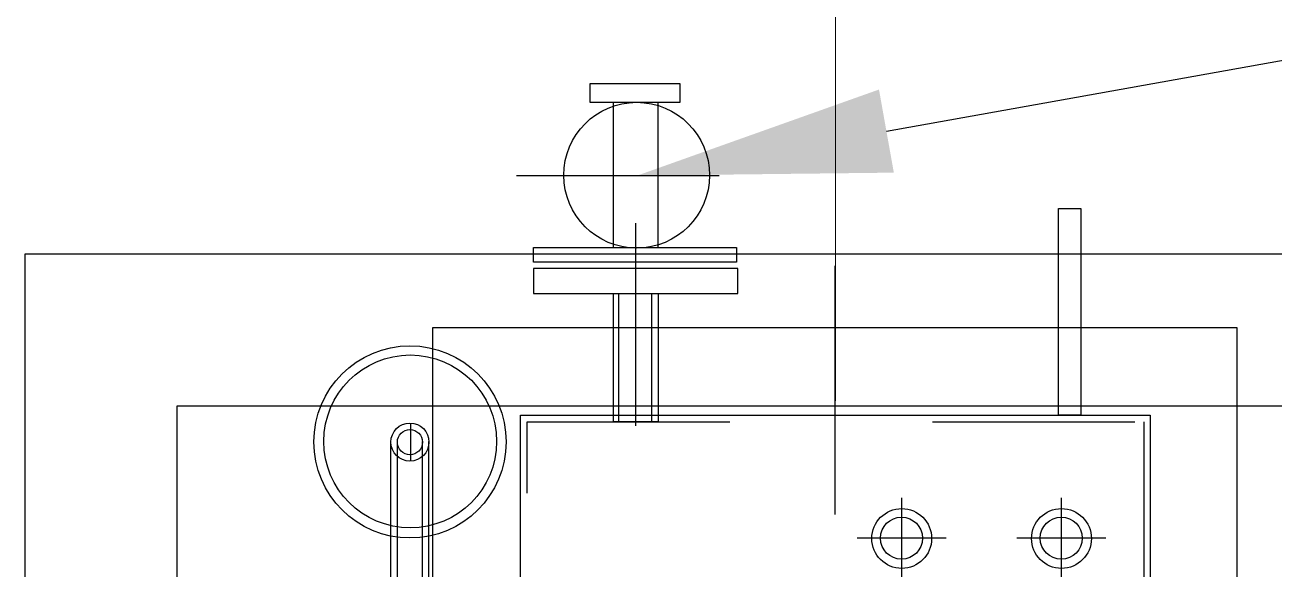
# Model space of a CAD drawing. Header units: metres. Extents: x 532643 to 533032, y 2673852 to 2674172.
# Drawn here: x 532833.125 to 532833.742, y 2674036.743 to 2674037.012 of the extents above; entities that cross this region are included whole.
import ezdxf

# ---------------------------------------------------------------- set-up
doc = ezdxf.new("R2010")
doc.units = ezdxf.units.M
doc.header["$MEASUREMENT"] = 0
doc.linetypes.add('CENTER2', pattern=[1.125, 0.75, -0.125, 0.125, -0.125])
doc.linetypes.add('PDF_IMPORT', pattern=[1, 0.8, -0.2])
doc.layers.add('IDT', color=7, linetype='Continuous')

# ---------------------------------------------------------------- blocks, each defined once
blk = doc.blocks.new('IDT')
at = {"layer": 'IDT', "color": 253, "linetype": 'CENTER2', "lineweight": 5, "ltscale": 0.5}
blk.add_line((27.00598, 20.55789), (27.00598, 21.85489), dxfattribs=at)
at = {"layer": 'IDT', "color": 7}
for p, q in [((27.40598, 20.86041), (27.40598, 21.66041)), ((26.60598, 20.86041), (27.40598, 20.86041))]:
    blk.add_line(p, q, dxfattribs=at)
at = {"layer": 'IDT', "color": 0, "linetype": 'PDF_IMPORT', "lineweight": 25, "ltscale": 0.153333}
blk.add_line((27.0063, 20.86626), (27.0063, 21.65456), dxfattribs=at)
at = {"layer": 'IDT', "color": 0, "lineweight": 25}
for p, q in [((26.80793, 20.89662), (26.80793, 21.62419)), ((27.20467, 21.62419), (27.20467, 20.89662)), ((26.85058, 20.93992), (26.85058, 21.5809)), ((27.16138, 21.5809), (27.16138, 20.93992)), ((27.20661, 21.07884), (27.20661, 20.95284)), ((27.22535, 21.07884), (27.22535, 20.95284)), ((27.20984, 21.07173), (27.20984, 20.95284)), ((27.22212, 21.07173), (27.22212, 20.95284)), ((27.21566, 20.94379), (27.21566, 20.96253)), ((27.09353, 20.87982), (27.09353, 20.94315)), ((27.09353, 20.94315), (27.1155, 20.94315)), ((27.09676, 20.87982), (27.09676, 20.94315)), ((27.11292, 20.94315), (27.11292, 20.87982)), ((27.1155, 20.94315), (27.1155, 20.87982)), ((27.16138, 20.93992), (26.85058, 20.93992)), ((26.88482, 20.83782), (26.88482, 20.93992)), ((26.88482, 20.93992), (26.89581, 20.93992)), ((26.89581, 20.93992), (26.89581, 20.83782)), ((27.20467, 20.89662), (26.80793, 20.89662)), ((27.15492, 20.87982), (27.05412, 20.87982)), ((27.05412, 20.87982), (27.05412, 20.86755)), ((27.1155, 20.87982), (27.09353, 20.87982)), ((27.15492, 20.86755), (27.15492, 20.87982)), ((27.05412, 20.86755), (27.15492, 20.86755)), ((27.05476, 20.85721), (27.05476, 20.86432)), ((27.05476, 20.86432), (27.15492, 20.86432)), ((27.15492, 20.86432), (27.15492, 20.85721)), ((27.15492, 20.85721), (27.05476, 20.85721)), ((26.89581, 20.83782), (26.88482, 20.83782)), ((27.12713, 20.78549), (27.08255, 20.78549)), ((27.08255, 20.78549), (27.08255, 20.77644)), ((27.12261, 20.78549), (27.08707, 20.78549)), ((27.12713, 20.77644), (27.12713, 20.78549)), ((27.08255, 20.77644), (27.12713, 20.77644))]:
    blk.add_line(p, q, dxfattribs=at)
at = {"layer": 'IDT', "color": 253}
for p, q in [((27.33098, 20.93541), (27.33098, 21.58541)), ((26.68098, 20.93541), (27.33098, 20.93541))]:
    blk.add_line(p, q, dxfattribs=at)
at = {"layer": 'IDT', "color": 0, "linetype": 'PDF_IMPORT', "lineweight": 25, "ltscale": 0.051667}
for p, q in [((26.85381, 20.94315), (26.85381, 21.57832)), ((27.15815, 21.57832), (27.15815, 20.94315)), ((27.15815, 20.94315), (26.85381, 20.94315)), ((27.09353, 20.85721), (27.09353, 20.78549)), ((27.1155, 20.85721), (27.1155, 20.78549))]:
    blk.add_line(p, q, dxfattribs=at)
at = {"layer": 'IDT', "color": 0, "linetype": 'PDF_IMPORT', "lineweight": 25, "ltscale": 0.033333}
for p, q in [((26.89452, 20.98062), (26.89452, 21.02133)), ((26.97335, 20.98062), (26.97335, 21.02133))]:
    blk.add_line(p, q, dxfattribs=at)
at = {"layer": 'IDT', "color": 0, "linetype": 'PDF_IMPORT', "lineweight": 25, "ltscale": 0.036667}
blk.add_line((26.87255, 21.00066), (26.91649, 21.00066), dxfattribs=at)
at = {"layer": 'IDT', "color": 0, "linetype": 'PDF_IMPORT', "lineweight": 25, "ltscale": 0.038333}
blk.add_line((26.95138, 21.00066), (26.99532, 21.00066), dxfattribs=at)
at = {"layer": 'IDT', "color": 0, "linetype": 'PDF_IMPORT', "lineweight": 25, "ltscale": 0.078334}
blk.add_line((27.10452, 20.94509), (27.10452, 20.7493), dxfattribs=at)
at = {"layer": 'IDT', "color": 0, "linetype": 'PDF_IMPORT', "lineweight": 25, "ltscale": 0.083333}
blk.add_line((27.16332, 20.82167), (27.04442, 20.82167), dxfattribs=at)
at = {"layer": 'IDT', "color": 8}
blk.add_line((26.98082, 20.79969), (25.89842, 20.60631), dxfattribs=at)
at = {"layer": 'IDT', "color": 0, "lineweight": 25}
for centre, radius in [((26.89442, 21.00076), 0.01476), ((26.97325, 21.00076), 0.01476), ((26.89452, 21.0006), 0.01039), ((26.97335, 21.0006), 0.01039), ((27.21597, 20.95309), 0.04743), ((27.21583, 20.95284), 0.04265), ((27.21598, 20.95319), 0.0094), ((27.21598, 20.95321), 0.00619), ((27.10407, 20.82147), 0.03598)]:
    blk.add_circle(centre, radius, dxfattribs=at)
at = {"layer": 'IDT', "color": 8}
blk.add_solid([(26.97715, 20.8202), (27.10387, 20.82167), (26.98448, 20.77918)], dxfattribs=at)

msp = doc.modelspace()

# ---------------------------------------------------------------- block references
at = {"layer": 'IDT', "color": 8, "rotation": 180}
msp.add_blockref('IDT', (532860.53128, 2674057.75885), dxfattribs=at)

doc.saveas('drawing.dxf')
